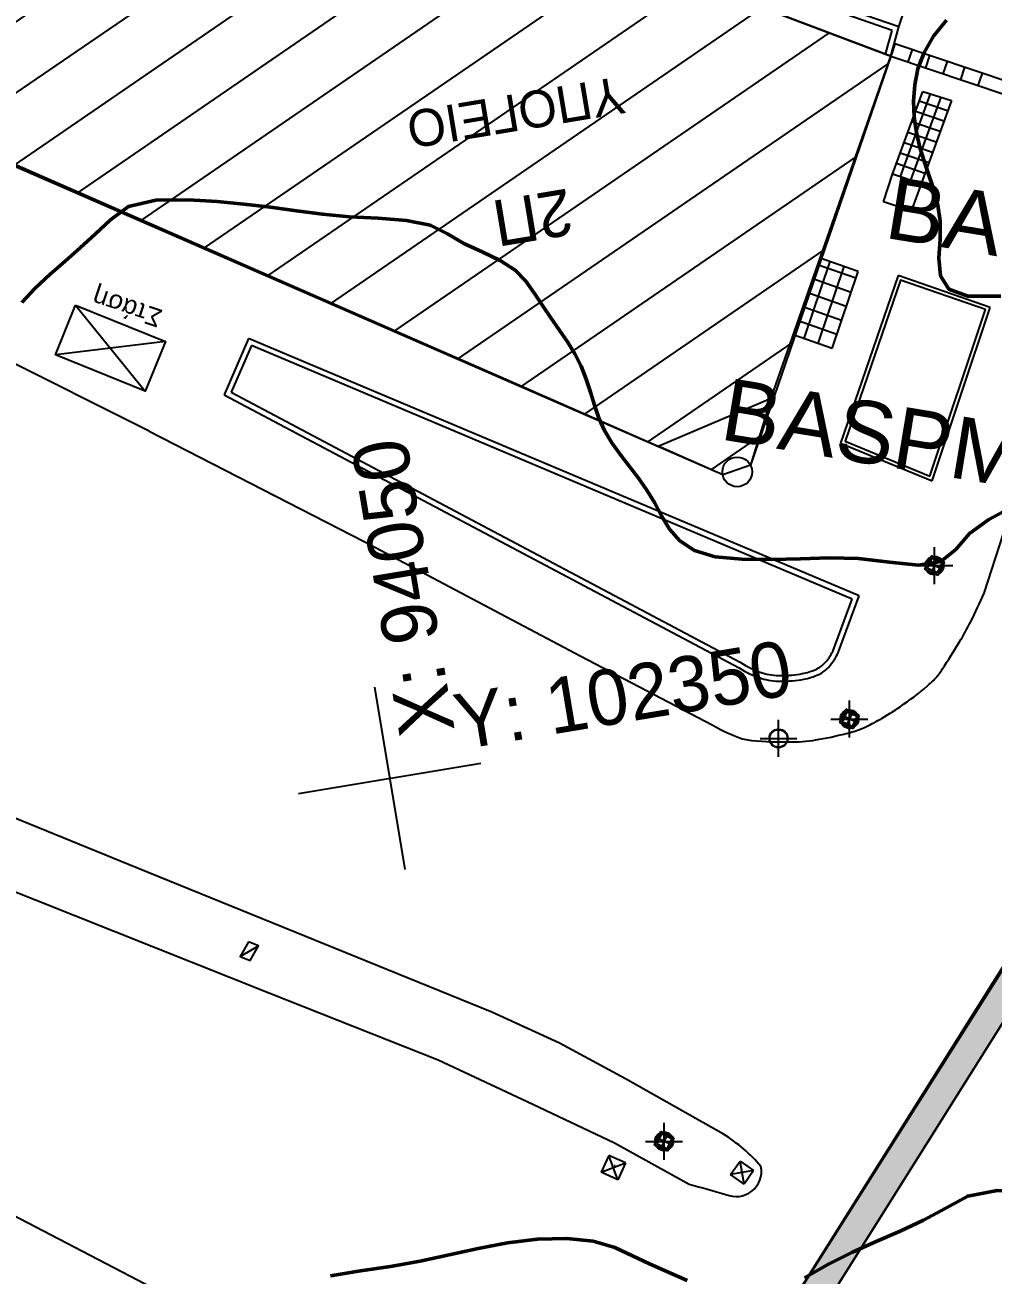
# Model space of a CAD drawing. Header units: metres. Extents: x 93017 to 94633, y 101979 to 102793.
# Drawn here: x 94060.74 to 94065.98, y 102353.81 to 102360.57 of the extents above; entities that cross this region are included whole.
import ezdxf
from ezdxf.enums import TextEntityAlignment as Align

# ---------------------------------------------------------------- set-up
doc = ezdxf.new("R2010")
doc.units = ezdxf.units.M
doc.header["$LTSCALE"] = 0.75
doc.header["$MEASUREMENT"] = 0
doc.header["$PDMODE"] = 34
doc.header["$PDSIZE"] = 0.1
doc.linetypes.add('DIAK1-1', pattern=[2, 1, -1])
for name, color, linetype in [('CG_DIAF', 253, 'Continuous'), ('CG_FREATIO', 252, 'Continuous'), ('CG_KG', 253, 'KG'), ('CG_KR', 253, 'Continuous'), ('CG_KT', 253, 'Continuous'), ('CG_KTISMATA_TXT', 252, 'Continuous'), ('CG_MD', 253, 'Continuous'), ('CG_ST', 253, 'DIAK1-1'), ('CG_STA-KYK', 8, 'Continuous'), ('CG_STA-SHM', 8, 'Continuous'), ('CG_USER', 253, 'Continuous'), ('COREBOREHOLES', 6, 'Continuous'), ('GEOLOGY', 7, 'Continuous'), ('GSLAYER', 7, 'Continuous'), ('HATCH DIAKINDYNEYSHS', 112, 'Continuous'), ('KANABOS', 8, 'Continuous'), ('NORTH', 8, 'Continuous'), ('Od_skari', 8, 'Continuous'), ('OTM Line 0.25', 2, 'Continuous'), ('OTM Solid 252', 252, 'Continuous'), ('OTM Solid 253', 253, 'Continuous')]:
    doc.layers.add(name, color=color, linetype=linetype)
doc.styles.add('ARIAL', font='ARIAL.TTF')
doc.styles.add('GRSIMP', font='grsimp')
doc.styles.add('KTISMATA', font='win-sim.shx')
doc.linetypes.add('KG', pattern='A,5,-0.5,[114,OrizLt.shx,S=1,R=0,X=0,Y=0.5],-0.5', length=6)

# ---------------------------------------------------------------- blocks, each defined once
blk = doc.blocks.new('FR-FVT')
at = {"layer": 'CG_FREATIO'}
for p, q in [((100047.73, 96581.47), (100049.33, 96581.47)), ((100047.73, 96579.87), (100047.73, 96581.47)), ((100047.93, 96580.07), (100047.93, 96581.27)), ((100047.93, 96581.27), (100049.13, 96581.27)), ((100048.53, 96579.87), (100048.53, 96581.47)), ((100049.13, 96580.07), (100049.13, 96581.27)), ((100049.33, 96579.87), (100049.33, 96581.47)), ((100047.73, 96580.67), (100049.33, 96580.67)), ((100047.73, 96579.87), (100049.33, 96579.87)), ((100047.93, 96580.07), (100049.13, 96580.07))]:
    blk.add_line(p, q, dxfattribs=at)
at = {"layer": 'CG_USER'}
blk.add_point((100048.53, 96580.67), dxfattribs=at)
blk = doc.blocks.new('SHM_STA')
at = {"layer": 'CG_STA-KYK'}
blk.add_circle((0, 0), 0.4, dxfattribs=at)
at = {"layer": 'CG_STA-SHM'}
blk.add_point((0, 0), dxfattribs=at)
blk = doc.blocks.new('ARI_KAN')
at = {"layer": 'OTM Solid 252', "style": 'GRSIMP'}
blk.add_text('X:', height=1.5, rotation=90, dxfattribs=at).set_placement((1.2, 1), align=Align.MIDDLE_LEFT)
blk.add_text('Y:', height=1.5, dxfattribs=at).set_placement((2, 1.2), align=Align.MIDDLE_LEFT)
blk.add_attdef('X', text='', height=1.5, rotation=90, dxfattribs=at).set_placement((1.2, 3.5), align=Align.MIDDLE_LEFT)
blk.add_attdef('Y', text='', height=1.5, dxfattribs=at).set_placement((4.5, 1.2), align=Align.MIDDLE_LEFT)
blk = doc.blocks.new('cross')
at = {"layer": 'GEOLOGY', "color": 6}
for p, q in [((11345.511, -2144.538), (11345.511, -2149.538)), ((11343.011, -2147.038), (11348.011, -2147.038))]:
    blk.add_line(p, q, dxfattribs=at)
blk = doc.blocks.new('XAIDARI')
at = {"layer": 'Od_skari'}
for p, q in [((94018.328, 102340.785), (94044.197, 102369.908)), ((94043.953, 102368.428), (94030.21, 102353.035))]:
    blk.add_line(p, q, dxfattribs=at)

msp = doc.modelspace()

# ---------------------------------------------------------------- hatches: boundary and pattern name
at = {"layer": 'HATCH DIAKINDYNEYSHS', "ltscale": 15}
h = msp.add_hatch(dxfattribs=at)
h.set_pattern_fill('ANSI31', color=256, scale=0.1, angle=529.4408, style=0)
h.set_pattern_definition([(214.4408012, (109260.27855, 125634.61407), (0.1795635333, -0.2618457323), [])])
h.paths.add_polyline_path([(94064.5136, 102358.1347), (94057.7957, 102361.0608), (94059.4297, 102365.2757), (94060.8657, 102364.7613), (94060.069, 102362.4221), (94065.4232, 102360.4006), (94064.6636, 102358.1877)])
h.paths.add_polyline_path([(94066.3705, 102363.2542), (94065.8155, 102361.625), (94062.2666, 102362.9814), (94062.3304, 102363.1708), (94061.8263, 102363.3405), (94061.9865, 102363.8163), (94061.7969, 102363.8801), (94062.0357, 102364.5891), (94062.7294, 102364.3555), (94062.7825, 102364.5134)])
at = {"layer": 'OTM Solid 253'}
h = msp.add_hatch(color=256, dxfattribs=at)
h.paths.add_polyline_path([(94066.043, 102348.9891), (94063.1743, 102350.9333), (94068.0111, 102358.6217), (94067.8568, 102358.7188), (94067.8548, 102360.4079), (94066.7548, 102360.4095), (94066.7547, 102360.6496), (94068.0945, 102360.6511), (94068.0996, 102358.9591), (94068.3237, 102358.8181), (94063.3921, 102350.9789), (94066.1327, 102349.1215)])
h.paths.add_polyline_path([(94091.4345, 102360.6783), (94091.4348, 102360.4383), (94090.3348, 102360.437), (94090.3355, 102359.861), (94084.0855, 102359.8537), (94084.0868, 102358.7377), (94074.7049, 102358.7268), (94074.5969, 102358.6463), (94074.5975, 102358.1267), (94073.8375, 102358.1258), (94073.8369, 102358.6454), (94073.7286, 102358.7257), (94070.5788, 102358.722), (94069.6893, 102357.3082), (94069.1815, 102357.6276), (94065.2431, 102351.3673), (94066.9012, 102350.2431), (94066.8112, 102350.1113), (94065.0338, 102351.3165), (94069.3748, 102358.2385), (94069.5142, 102358.1509), (94069.2692, 102357.7615), (94069.6391, 102357.5288), (94070.5407, 102358.9619), (94073.6737, 102358.9656), (94073.9968, 102358.726), (94073.9973, 102358.286), (94074.4373, 102358.2865), (94074.4368, 102358.7265), (94074.7592, 102358.9669), (94083.8465, 102358.9774), (94083.8452, 102360.0934), (94090.0952, 102360.1007), (94090.0945, 102360.6767)])
h.paths.add_polyline_path([(94066.7525, 102362.3575), (94068.0925, 102362.3591), (94068.0906, 102364.0511), (94069.2879, 102364.0525), (94069.284, 102367.3664), (94071.9067, 102367.3695), (94071.9103, 102364.2955), (94071.9106, 102364.0555), (94073.6678, 102364.0576), (94073.9903, 102364.298), (94073.9898, 102364.738), (94074.4298, 102364.7385), (94074.4303, 102364.2985), (94074.7533, 102364.0589), (94078.6553, 102364.0634), (94082.2521, 102362.9516), (94082.9208, 102362.9524), (94083.2451, 102364.0087), (94083.8406, 102364.0094), (94083.8419, 102362.9534), (94090.0919, 102362.9607), (94090.0925, 102362.3847), (94091.4325, 102362.3863), (94091.4322, 102362.6263), (94090.3322, 102362.625), (94090.3316, 102363.201), (94084.0816, 102363.1937), (94084.0803, 102364.2497), (94083.0677, 102364.2485), (94082.7373, 102363.1722), (94082.3526, 102363.1717), (94078.6962, 102364.3035), (94074.6984, 102364.2988), (94074.5902, 102364.3791), (94074.5896, 102364.8987), (94073.8296, 102364.8978), (94073.8302, 102364.3782), (94073.7221, 102364.2977), (94072.0703, 102364.2957), (94072.0665, 102367.5297), (94069.1238, 102367.5262), (94069.1276, 102364.2923), (94067.8503, 102364.2908), (94067.8523, 102362.5988), (94066.7523, 102362.5975)])

# ---------------------------------------------------------------- linework, layer by layer
at = {"layer": 'CG_DIAF'}
for p, q in [((94065.518, 102360.3688), (94065.5403, 102360.4351)), ((94065.518, 102360.3688), (94065.5403, 102360.4351)), ((94065.6128, 102360.3369), (94065.6351, 102360.4033)), ((94065.7076, 102360.3051), (94065.7299, 102360.3715)), ((94065.8024, 102360.2733), (94065.8247, 102360.3396)), ((94065.8972, 102360.2414), (94065.9195, 102360.3078)), ((94065.4334, 102359.762), (94065.5967, 102360.2088)), ((94065.637, 102360.1963), (94065.4741, 102359.7482)), ((94065.5967, 102360.2088), (94065.7518, 102360.1608)), ((94065.6944, 102360.1786), (94065.5309, 102359.7288)), ((94065.7313, 102360.1043), (94065.5776, 102360.1566)), ((94065.7518, 102360.1608), (94065.5877, 102359.7095)), ((94065.7108, 102360.0479), (94065.557, 102360.1002)), ((94065.6697, 102359.9351), (94065.5158, 102359.9875)), ((94065.6902, 102359.9915), (94065.5364, 102360.0439)), ((94065.6492, 102359.8787), (94065.4952, 102359.9311)), ((94065.6287, 102359.8223), (94065.4746, 102359.8748)), ((94065.6082, 102359.7659), (94065.454, 102359.8184)), ((94065.3836, 102359.6124), (94065.4334, 102359.762)), ((94065.5877, 102359.7095), (94065.4334, 102359.762)), ((94065.5877, 102359.7095), (94065.5338, 102359.5613)), ((94065.5338, 102359.5613), (94065.3836, 102359.6124)), ((94064.955, 102358.8718), (94065.0958, 102359.2884)), ((94065.2341, 102359.1979), (94065.0275, 102359.2703)), ((94065.0305, 102358.8454), (94065.1713, 102359.262)), ((94065.2468, 102359.2355), (94065.0406, 102359.3077)), ((94065.2085, 102359.1221), (94065.001, 102359.1947)), ((94065.106, 102358.819), (94065.2468, 102359.2355)), ((94065.1828, 102359.0463), (94064.9746, 102359.1192)), ((94061.0109, 102359.0534, -11.824), (94061.3883, 102358.5881, -11.824)), ((94065.1572, 102358.9705), (94064.9482, 102359.0437)), ((94065.1316, 102358.8948), (94064.9217, 102358.9682)), ((94061.497, 102358.857, -11.824), (94060.9023, 102358.7845, -11.824)), ((94065.106, 102358.819), (94064.8953, 102358.8927))]:
    msp.add_line(p, q, dxfattribs=at)
msp.add_lwpolyline([(94065.4232, 102360.4006), (94066.6905, 102359.9749), (94066.7128, 102360.0413), (94065.4455, 102360.467)], close=True, dxfattribs=at)
at = {"layer": 'CG_DIAF', "elevation": -11.824}
msp.add_lwpolyline([(94061.0109, 102359.0534), (94061.497, 102358.857), (94061.3883, 102358.5881), (94060.9023, 102358.7845)], close=True, dxfattribs=at)
at = {"layer": 'CG_FREATIO'}
for p, q in [((94061.9013, 102355.5279), (94062.0012, 102355.5871)), ((94063.8981, 102354.4525), (94063.8567, 102354.3614)), ((94063.987, 102354.4121), (94063.8981, 102354.4525)), ((94063.9456, 102354.3211), (94063.8981, 102354.4525)), ((94063.8567, 102354.3614), (94063.987, 102354.4121)), ((94063.987, 102354.4121), (94063.9456, 102354.3211)), ((94064.5564, 102354.3487), (94064.6074, 102354.4218)), ((94064.6294, 102354.2977), (94064.6074, 102354.4218)), ((94064.6074, 102354.4218), (94064.6804, 102354.3708)), ((94063.9456, 102354.3211), (94063.8567, 102354.3614)), ((94064.6804, 102354.3708), (94064.5564, 102354.3487)), ((94064.6294, 102354.2977), (94064.5564, 102354.3487)), ((94064.6804, 102354.3708), (94064.6294, 102354.2977))]:
    msp.add_line(p, q, dxfattribs=at)
msp.add_lwpolyline([(94061.9468, 102355.6086), (94061.9013, 102355.5279), (94061.9556, 102355.5064), (94062.0012, 102355.5871)], close=True, dxfattribs=at)
msp.add_circle((94063.9296, 102354.3973, 11.878), 0.0002, dxfattribs=at)
at = {"layer": 'CG_KG'}
msp.add_line((94065.4665, 102360.5579), (94065.6765, 102361.1827), dxfattribs=at)
at = {"layer": 'CG_KR'}
for p, q in [((94065.4635, 102359.2141), (94065.1519, 102358.3052)), ((94065.9618, 102359.0408), (94065.4635, 102359.2141)), ((94065.6475, 102358.1014), (94065.9618, 102359.0408)), ((94061.4087, 102358.3716), (94060.1634, 102358.9936)), ((94061.9471, 102358.873), (94061.8152, 102358.5682)), ((94065.253, 102357.4792), (94061.9471, 102358.873)), ((94065.9293, 102357.4952), (94066.3792, 102358.891)), ((94061.9628, 102358.8338), (94061.8537, 102358.5817)), ((94065.2149, 102357.4627), (94061.9628, 102358.8338)), ((94061.8152, 102358.5682), (94064.6036, 102357.0898)), ((94061.8537, 102358.5817), (94064.6088, 102357.1211)), ((94061.4087, 102358.3716), (94062.5734, 102357.7749)), ((94065.1519, 102358.3052), (94065.6475, 102358.1014)), ((94062.5734, 102357.7749), (94063.7458, 102357.1544)), ((94065.1096, 102357.1786), (94065.2149, 102357.4627)), ((94065.1407, 102357.1763), (94065.253, 102357.4792)), ((94063.7458, 102357.1544), (94064.456, 102356.7822)), ((94061.3466, 102356.006), (94059.2461, 102356.8613)), ((94059.077, 102356.5191), (94062.0626, 102355.3299)), ((94063.2647, 102355.2271), (94061.3466, 102356.006)), ((94062.0626, 102355.3299), (94062.9739, 102354.9702)), ((94063.631, 102355.0592), (94063.2647, 102355.2271)), ((94063.9873, 102354.8668), (94063.631, 102355.0592)), ((94062.9739, 102354.9702), (94063.4862, 102354.7297)), ((94064.5188, 102354.5674), (94063.9873, 102354.8668)), ((94063.4862, 102354.7297), (94063.9283, 102354.5203)), ((94063.9283, 102354.5203), (94064.3329, 102354.2973)), ((94060.3657, 102354.2893), (94062.3861, 102353.2386))]:
    msp.add_line(p, q, dxfattribs=at)
at = {"layer": 'CG_KR', "flags": 128}
for points in [[(94079.3543, 102343.7899, 0.000001), (94076.7872, 102345.6381, 0.000007), (94076.2725, 102346.0086, 0.000072)], [(94078.3057, 102345.5334, -0.000003), (94080.4194, 102344.0086, -0.000361)], [(94064.456, 102356.7822, 0.037436), (94064.5919, 102356.7166, 0.070807), (94064.6698, 102356.6981, 0.026869), (94064.8918, 102356.6895, 0.041049), (94065.0367, 102356.7037, 0.019724), (94065.2047, 102356.741, 0.041445), (94065.282, 102356.7685, 0.025724), (94065.3636, 102356.8105, 0.018056), (94065.4742, 102356.8802, 0.024906), (94065.6219, 102356.9922, 0.052371), (94065.6832, 102357.0558, 0.023283), (94065.7021, 102357.0824, 0.004341), (94065.7952, 102357.2305, 0.020877), (94065.8555, 102357.3382, 0.014843), (94065.9293, 102357.4952)], [(94064.6036, 102357.0898, 0.065336), (94064.7222, 102357.0338, 0.079729), (94064.8287, 102357.0175, 0.043027), (94064.9521, 102357.029, 0.062492), (94065.0337, 102357.0546, 0.10549), (94065.0879, 102357.0949, 0.073015), (94065.1407, 102357.1763)]]:
    msp.add_lwpolyline(points, format="xyb", dxfattribs=at)
at = {"layer": 'CG_KR'}
msp.add_lwpolyline([(94065.6353, 102358.128), (94065.9366, 102359.0284), (94065.4759, 102359.1886), (94065.1769, 102358.3165)], close=True, dxfattribs=at)
msp.add_lwpolyline([(94064.6088, 102357.1211, 0.069701), (94064.7272, 102357.0639, 0.08137), (94064.8308, 102357.0483, 0.041394), (94064.9445, 102357.0594, 0.061539), (94065.0181, 102357.0823, 0.106451), (94065.069, 102357.12, 0.058142), (94065.1096, 102357.1786)], format="xyb", dxfattribs=at)
for centre, radius, start, end in [((94064.0386, 102353.807), 0.8993, 40.65338, 57.7314), ((94064.5862, 102354.3669), 0.1372, 245.95604, 10.91376), ((94068.3801, 102368.2526), 14.5303, 253.82729, 254.63613)]:
    msp.add_arc(centre, radius, start, end, dxfattribs=at)
at = {"layer": 'CG_KT'}
for p, q in [((94065.4232, 102360.4006), (94060.069, 102362.4221)), ((94064.7754, 102358.5502), (94065.4232, 102360.4006)), ((94060.6652, 102359.8236), (94063.3393, 102358.6527)), ((94063.3393, 102358.6527), (94064.1641, 102358.2894)), ((94064.1641, 102358.2894), (94064.7754, 102358.5502))]:
    msp.add_line(p, q, dxfattribs=at)
at = {"layer": 'CG_MD'}
for p, q in [((94065.4302, 102360.5388), (94060.8089, 102362.1575)), ((94065.4665, 102360.5579), (94060.8577, 102362.1565)), ((94065.395, 102360.4113), (94065.4302, 102360.5388)), ((94065.4232, 102360.4006), (94065.4665, 102360.5579))]:
    msp.add_line(p, q, dxfattribs=at)
msp.add_circle((94064.5923, 102358.1506), 0.0803, dxfattribs=at)
at = {"layer": 'CG_ST'}
for p, q in [((94064.7754, 102358.5502), (94064.6636, 102358.1877)), ((94064.5136, 102358.1347), (94064.1641, 102358.2894))]:
    msp.add_line(p, q, dxfattribs=at)
at = {"layer": 'GSLAYER', "color": 1, "lineweight": 50, "flags": 128}
for points in [[(94065.7246, 102360.5956), (94065.6545, 102360.5076), (94065.6034, 102360.4196), (94065.5707, 102360.3317), (94065.553, 102360.2442), (94065.547, 102360.1573), (94065.5508, 102360.0717), (94065.5628, 102359.9878), (94065.5814, 102359.9062), (94065.6052, 102359.8273), (94065.6319, 102359.7508), (94065.6578, 102359.6739), (94065.6789, 102359.5934), (94065.6911, 102359.5063), (94065.6907, 102359.4095), (94065.6844, 102359.307), (94065.693, 102359.2122), (94065.7382, 102359.1391), (94065.8415, 102359.1015), (94066.0194, 102359.101)], [(94060.7203, 102359.0671), (94060.7923, 102359.1444), (94060.8718, 102359.218), (94060.9538, 102359.29), (94061.0352, 102359.3626), (94061.1165, 102359.4372), (94061.1995, 102359.5151), (94061.2972, 102359.5874), (94061.4456, 102359.6209), (94061.6195, 102359.6231), (94061.7772, 102359.6134), (94061.9218, 102359.5996), (94062.0653, 102359.5823), (94062.2063, 102359.5635), (94062.3473, 102359.5456), (94062.4939, 102359.5315), (94062.6494, 102359.5227), (94062.8014, 102359.5115), (94062.9299, 102359.4858), (94063.0234, 102359.4386), (94063.1128, 102359.3872), (94063.2117, 102359.3407), (94063.3084, 102359.2941), (94063.39, 102359.2423), (94063.449, 102359.1819), (94063.4944, 102359.1164), (94063.5377, 102359.0501), (94063.5834, 102358.9848), (94063.6294, 102358.92), (94063.6737, 102358.8549), (94063.714, 102358.7891), (94063.7483, 102358.7219), (94063.7753, 102358.6529), (94063.7976, 102358.5827), (94063.819, 102358.5122), (94063.8431, 102358.4422), (94063.8735, 102358.3737), (94063.9136, 102358.3073), (94063.9612, 102358.2431), (94064.0097, 102358.1802), (94064.0572, 102358.117), (94064.1024, 102358.0522), (94064.1443, 102357.9843), (94064.183, 102357.9126), (94064.2257, 102357.8415), (94064.2818, 102357.777), (94064.3608, 102357.7251), (94064.4724, 102357.6916), (94064.6177, 102357.6785), (94064.7776, 102357.6768), (94064.9345, 102357.68), (94065.0897, 102357.6852), (94065.2496, 102357.6812), (94065.4167, 102357.6614), (94065.5733, 102357.6461), (94065.6952, 102357.6651), (94065.7757, 102357.7311), (94065.8492, 102357.8176), (94065.9541, 102357.8936), (94066.0749, 102357.9573)], [(94064.9573, 102353.7899), (94065.0862, 102353.8632), (94065.2156, 102353.9283), (94065.345, 102353.9863), (94065.4737, 102354.0429), (94065.6002, 102354.1027), (94065.722, 102354.1666), (94065.84, 102354.2319), (94065.9991, 102354.2628), (94066.1526, 102354.2517), (94066.2442, 102354.2091), (94066.2848, 102354.1444), (94066.2942, 102354.0671), (94066.2923, 102353.9866), (94066.2984, 102353.9121), (94066.3139, 102353.8431), (94066.3284, 102353.7735)], [(94062.3915, 102353.8008), (94062.5531, 102353.8277), (94062.7164, 102353.8519), (94062.8758, 102353.8808), (94063.033, 102353.9138), (94063.1902, 102353.9488), (94063.349, 102353.9799), (94063.5104, 102353.9997), (94063.6694, 102354.0033), (94063.8131, 102353.9883), (94063.9292, 102353.9539), (94064.0251, 102353.9088), (94064.1177, 102353.865), (94064.2148, 102353.8217), (94064.3218, 102353.775)]]:
    msp.add_lwpolyline(points, dxfattribs=at)
at = {"layer": 'KANABOS'}
for p, q in [((94062.6295, 102356.9855), (94062.7935, 102355.999)), ((94062.2182, 102356.4103), (94063.2047, 102356.5743))]:
    msp.add_line(p, q, dxfattribs=at)
at = {"layer": 'NORTH'}
msp.add_lwpolyline([(94064.5136, 102358.1347), (94057.7957, 102361.0608), (94059.4297, 102365.2757), (94060.8657, 102364.7613), (94060.069, 102362.4221), (94065.4232, 102360.4006), (94064.6636, 102358.1877), (94064.5136, 102358.1347)], dxfattribs=at)
at = {"layer": 'OTM Line 0.25', "flags": 128}
msp.add_lwpolyline([(94066.043, 102348.9891), (94063.1743, 102350.9332), (94068.0111, 102358.6217), (94067.8568, 102358.7188), (94067.8548, 102360.4079), (94066.7548, 102360.4095), (94066.7547, 102360.6495), (94068.0945, 102360.6511), (94068.0996, 102358.9591), (94068.3237, 102358.8181), (94063.392, 102350.9789), (94066.1327, 102349.1215), (94066.043, 102348.9891)], dxfattribs=at)

# ---------------------------------------------------------------- block references
at = {"xscale": 0.1999999999955401, "yscale": 0.1999999999970896, "zscale": 0.2, "rotation": 189.440801158079}
msp.add_blockref('XAIDARI', (109260.2786, 125634.6141), dxfattribs=at)
at = {"layer": 'CG_FREATIO', "xscale": 0.04999999999463804, "yscale": 0.04999999998835847, "zscale": 0.05, "rotation": 154.3883534971859}
for p in [(100664.0133, 104549.8049), (100663.553, 104548.9743), (100662.5499, 104546.6894)]:
    msp.add_blockref('FR-FVT', p, dxfattribs=at)
at = {"layer": 'CG_STA-SHM', "xscale": 0.120000000013111, "yscale": 0.1187999999965541, "zscale": 0.12, "rotation": 189.4408011610518}
msp.add_blockref('SHM_STA', (94064.8158, 102356.7084), dxfattribs=at)
at = {"layer": 'GEOLOGY', "color": 33, "xscale": 0.2000000000122818, "yscale": 0.2000000000116415, "zscale": 0.2, "rotation": 9.440801161507581}
msp.add_blockref('cross', (91753.9078, 102407.8864), dxfattribs=at)
at = {"layer": 'KANABOS'}
ref = msp.add_blockref('ARI_KAN', (94062.7115, 102356.4923), dxfattribs=dict(at, xscale=0.2000000000122818, yscale=0.2000000000116415, zscale=0.2, rotation=9.440801161507581))
ref.add_attrib('X', '94050', dxfattribs={"layer": '0', "height": 0.3, "rotation": 99.4408, "style": 'GRSIMP'}).set_placement((94062.8334, 102357.2222), align=Align.MIDDLE_LEFT)
ref.add_attrib('Y', '102350', dxfattribs={"layer": '0', "height": 0.3, "rotation": 9.4408, "style": 'GRSIMP'}).set_placement((94063.5599, 102356.8766), align=Align.MIDDLE_LEFT)

# ---------------------------------------------------------------- texts
at = {"layer": 'CG_DIAF', "style": 'ARIAL'}
msp.add_text('Στάση', height=0.1, rotation=161.38297, dxfattribs=at).set_placement((94061.4885, 102359.0242))
at = {"layer": 'CG_KTISMATA_TXT', "style": 'KTISMATA'}
for s, height, p in [('ΥΠΟΓΕΙΟ', 0.2, (94063.3943, 102360.0955)), ('2Π', 0.25, (94063.4861, 102359.5264))]:
    msp.add_text(s, height=height, rotation=189.4408, dxfattribs=at).set_placement(p, align=Align.MIDDLE_CENTER)
at = {"layer": 'COREBOREHOLES', "color": 253, "char_height": 0.336, "attachment_point": 1, "rotation": 350.62593, "style": 'ARIAL'}
for s, insert, width in [('{\\fArial|b0|i0|c0|p34;BASFM08}', (94065.4363, 102359.7503), 0.379169), ('{\\fArial|b0|i0|c0|p34;BASPM07}', (94064.5464, 102358.6598), 0.54167)]:
    msp.add_mtext(s, dxfattribs=dict(at, insert=insert, width=width))

doc.saveas('drawing.dxf')
